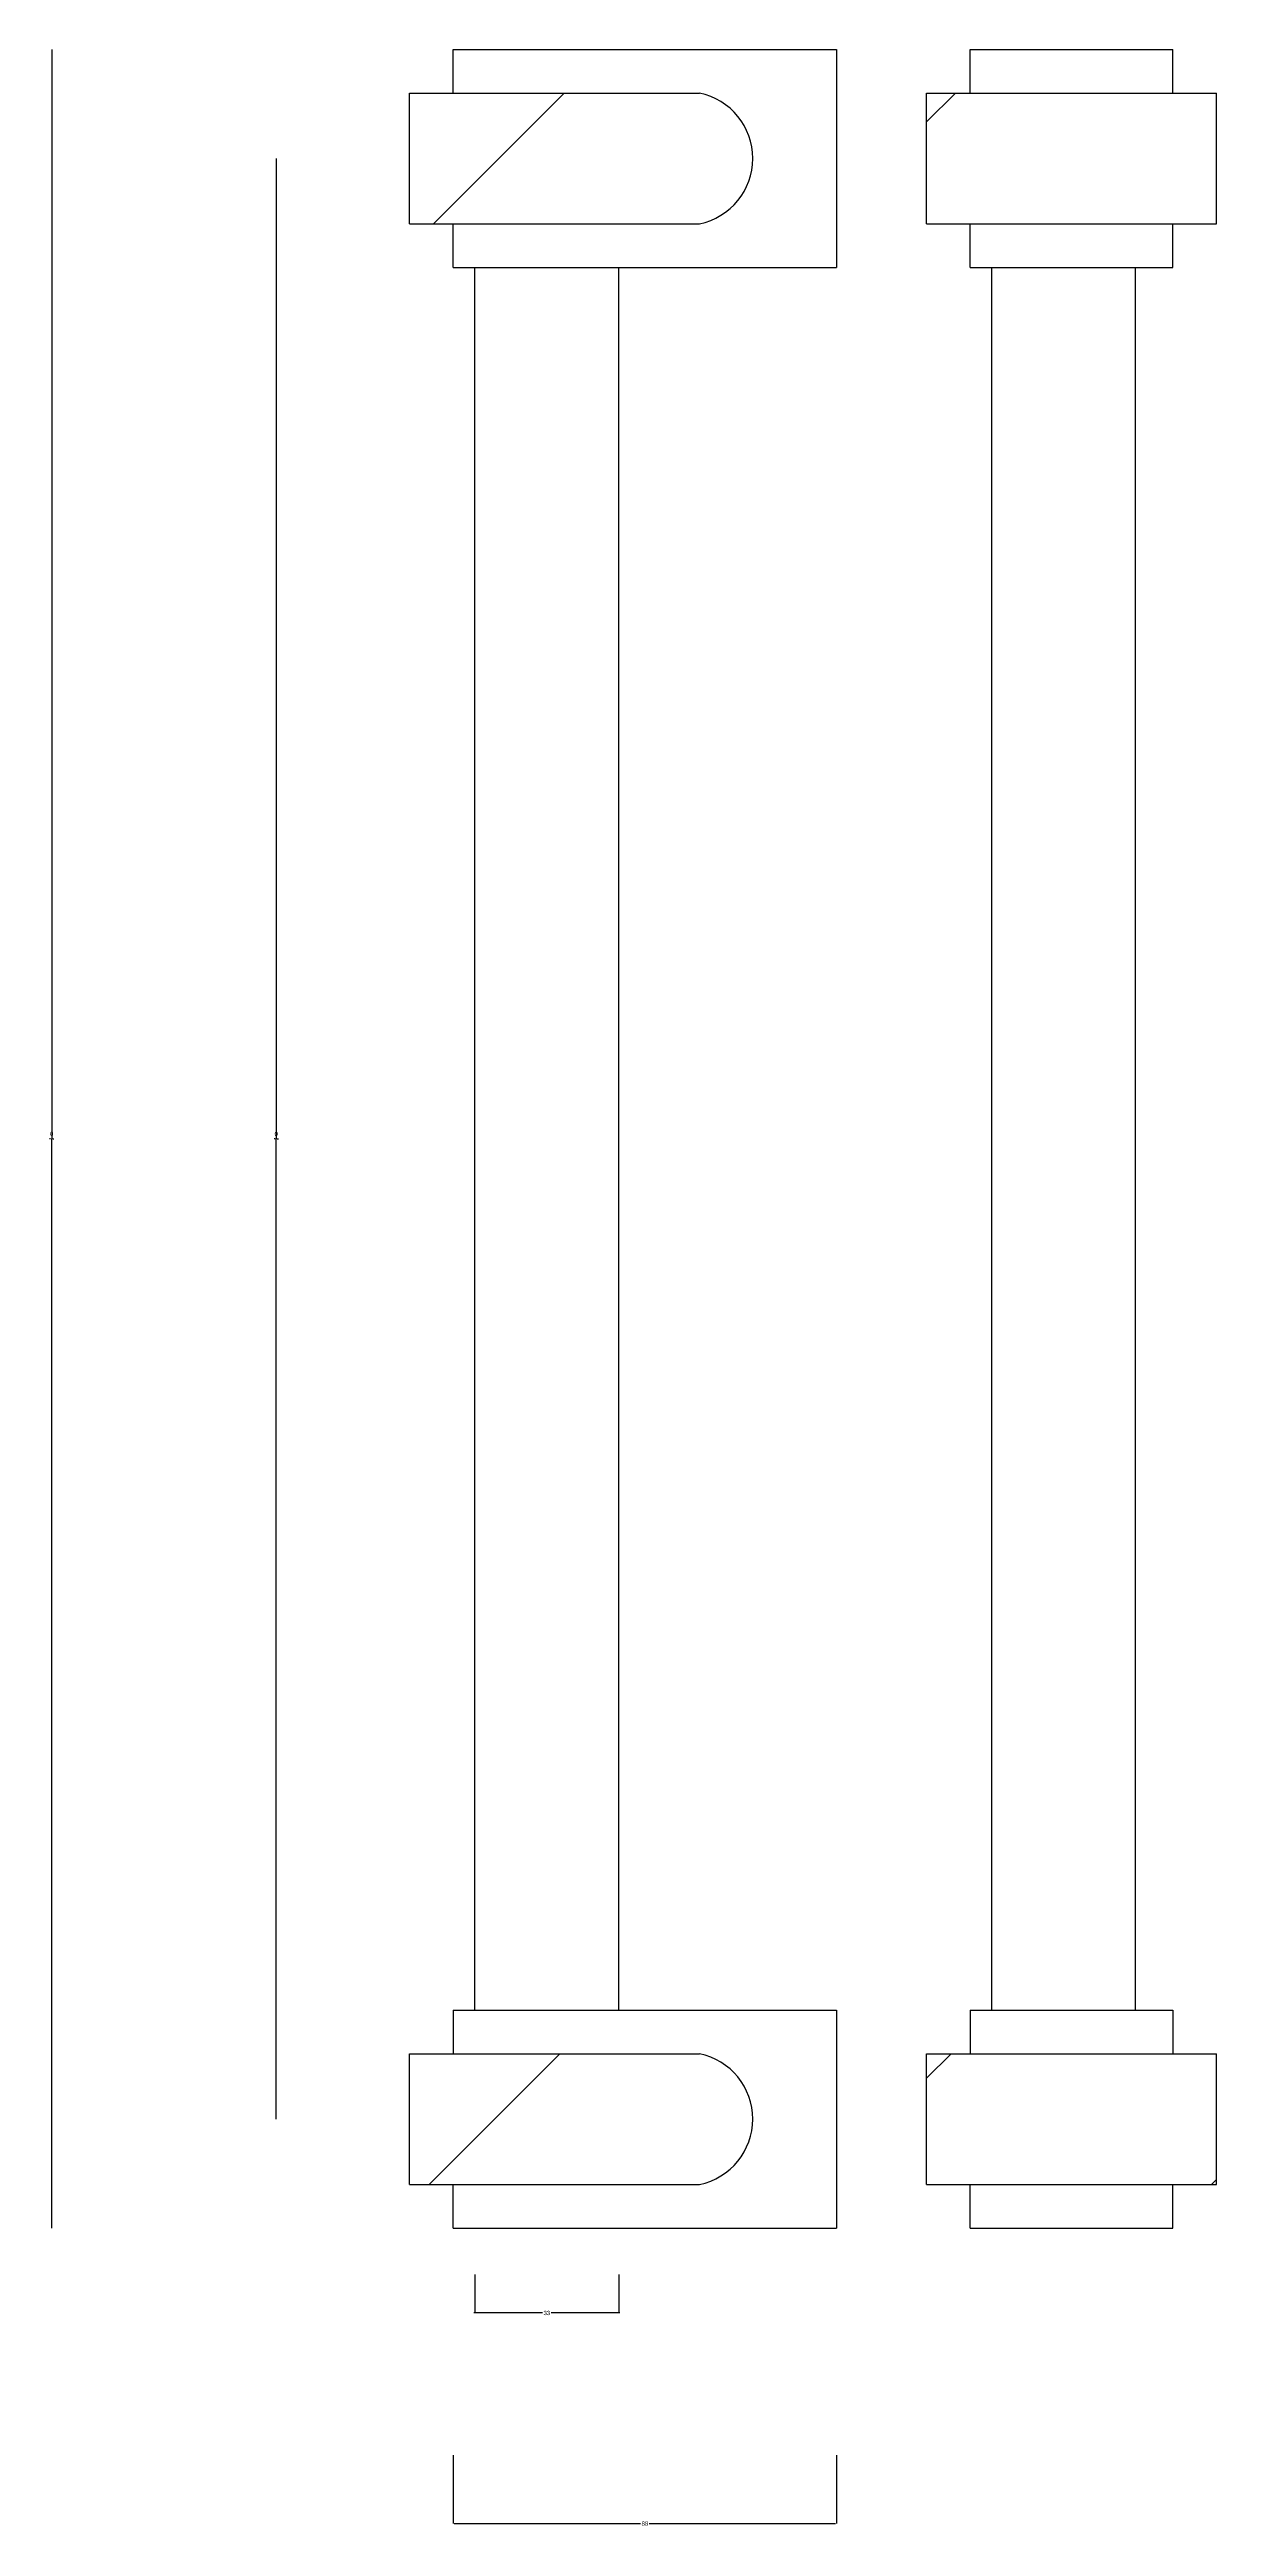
# Model space of a CAD drawing. Header units: metres. Extents: x 1434 to 1702, y 1084 to 1652.
import ezdxf

# ---------------------------------------------------------------- set-up
doc = ezdxf.new("R2010")
doc.units = ezdxf.units.M
for name, color, linetype in [('3', 3, 'Continuous'), ('7', 7, 'Continuous'), ('DIM', 3, 'Continuous')]:
    doc.layers.add(name, color=color, linetype=linetype)
doc.dimstyles.get("Standard").update_dxf_attribs({"dimtxt": 2.5, "dimasz": 2.5, "dimexe": 1.25, "dimexo": 0.625, "dimtad": 1, "dimcen": 2.5, "dimazin": 3, "dimtfac": 1, "dimtmove": 0, "dimatfit": 3})

# ---------------------------------------------------------------- blocks, each defined once
blk = doc.blocks.new('*D1')
for p, q in [((1486.5, 1627.36), (1486.5, 1402.36)), ((1486.25, 1402.36), (1486, 1402.36)), ((1486.5, 1177.36), (1486.5, 1402.36)), ((1486.5, 1402.36), (1486.5, 1402.36)), ((1486.75, 1402.36), (1487, 1402.36))]:
    blk.add_line(p, q)
at = {"layer": 'Defpoints'}
for p in [(1486.5, 1627.36), (1486.5, 1402.36), (1486.5, 1177.36)]:
    blk.add_point(p, dxfattribs=at)
at = {"layer": 'DIM', "insert": (1486.5, 1403.485), "char_height": 1, "attachment_point": 5}
blk.add_mtext('0', dxfattribs=at)
blk = doc.blocks.new('*D2')
for p, q in [((1434.97, 1652.36), (1434.97, 1402.36)), ((1434.72, 1402.36), (1434.47, 1402.36)), ((1434.97, 1152.36), (1434.97, 1402.36)), ((1434.97, 1402.36), (1434.97, 1402.36)), ((1435.22, 1402.36), (1435.47, 1402.36))]:
    blk.add_line(p, q)
at = {"layer": 'Defpoints'}
for p in [(1434.97, 1652.36), (1434.97, 1402.36), (1434.97, 1152.36)]:
    blk.add_point(p, dxfattribs=at)
at = {"layer": 'DIM', "insert": (1434.97, 1403.485), "char_height": 1, "attachment_point": 5}
blk.add_mtext('0', dxfattribs=at)
blk = doc.blocks.new('*D3')
for p, q in [((1527.11, 1100.24), (1527.11, 1084.52)), ((1615.11, 1100.24), (1615.11, 1084.52)), ((1527.36, 1084.52), (1570.11, 1084.52)), ((1572.11, 1084.52), (1614.86, 1084.52))]:
    blk.add_line(p, q)
at = {"layer": 'Defpoints'}
for p in [(1527.11, 1100.24), (1615.11, 1100.24), (1527.11, 1084.52)]:
    blk.add_point(p, dxfattribs=at)
at = {"layer": 'DIM', "insert": (1571.11, 1084.52), "char_height": 1, "attachment_point": 5}
blk.add_mtext('88', dxfattribs=at)
blk = doc.blocks.new('*D4')
for p, q in [((1532.11, 1141.73), (1532.11, 1132.86)), ((1565.11, 1141.73), (1565.11, 1132.86)), ((1547.61, 1132.86), (1531.86, 1132.86)), ((1565.36, 1132.86), (1549.61, 1132.86))]:
    blk.add_line(p, q)
at = {"layer": 'Defpoints'}
for p in [(1532.11, 1141.73), (1565.11, 1141.73), (1565.11, 1132.86)]:
    blk.add_point(p, dxfattribs=at)
at = {"layer": 'DIM', "insert": (1548.61, 1132.86), "char_height": 1, "attachment_point": 5}
blk.add_mtext('33', dxfattribs=at)

msp = doc.modelspace()

# ---------------------------------------------------------------- hatches: boundary and pattern name
at = {"layer": '3'}
h = msp.add_hatch(dxfattribs=at)
h.set_pattern_fill('ANSI31', scale=20)
h.paths.add_polyline_path([(1517.11, 1642.36), (1517.11, 1612.36), (1583.66, 1612.36, 0.81), (1583.66, 1642.36)])
h.paths.add_polyline_path([(1702.29, 1612.36), (1702.29, 1642.36), (1635.74, 1642.36), (1635.74, 1612.36)])
h.paths.add_polyline_path([(1702.29, 1162.36), (1702.29, 1192.36), (1635.74, 1192.36), (1635.74, 1162.36)])
h.paths.add_polyline_path([(1583.66, 1162.36, 0.81), (1583.66, 1192.36), (1517.11, 1192.36), (1517.11, 1162.36)])

# ---------------------------------------------------------------- linework, layer by layer
for p, q in [((1517.11, 1642.36), (1583.66, 1642.36)), ((1517.11, 1612.36), (1517.11, 1642.36)), ((1635.74, 1642.36), (1702.29, 1642.36)), ((1517.11, 1612.36), (1583.66, 1612.36)), ((1635.74, 1612.36), (1702.29, 1612.36)), ((1517.11, 1192.36), (1583.66, 1192.36)), ((1517.11, 1162.36), (1517.11, 1192.36)), ((1635.74, 1192.36), (1702.29, 1192.36)), ((1517.11, 1162.36), (1583.66, 1162.36)), ((1635.74, 1162.36), (1702.29, 1162.36))]:
    msp.add_line(p, q, dxfattribs=at)
for centre in [(1580.54, 1627.36), (1580.54, 1177.36)]:
    msp.add_arc(centre, 15.32, 281.75, 78.25, dxfattribs=at)
at = {"layer": '7'}
for p, q in [((1527.11, 1652.36), (1615.11, 1652.36)), ((1527.11, 1642.36), (1527.11, 1652.36)), ((1615.11, 1652.36), (1615.11, 1602.36)), ((1645.74, 1652.36), (1692.29, 1652.36)), ((1645.74, 1642.36), (1645.74, 1652.36)), ((1692.29, 1642.36), (1692.29, 1652.36)), ((1635.74, 1612.36), (1635.74, 1642.36)), ((1702.29, 1612.36), (1702.29, 1642.36)), ((1527.11, 1602.36), (1527.11, 1612.36)), ((1645.74, 1602.36), (1645.74, 1612.36)), ((1692.29, 1602.36), (1692.29, 1612.36)), ((1527.11, 1602.36), (1615.11, 1602.36)), ((1532.11, 1202.36), (1532.11, 1602.36)), ((1565.11, 1202.36), (1565.11, 1602.36)), ((1645.74, 1602.36), (1692.29, 1602.36)), ((1650.74, 1202.36), (1650.74, 1602.36)), ((1683.74, 1202.36), (1683.74, 1602.36)), ((1527.11, 1202.36), (1615.11, 1202.36)), ((1527.11, 1202.36), (1527.11, 1192.36)), ((1615.11, 1202.36), (1615.11, 1152.36)), ((1645.74, 1202.36), (1692.29, 1202.36)), ((1645.74, 1202.36), (1645.74, 1192.36)), ((1692.29, 1202.36), (1692.29, 1192.36)), ((1635.74, 1162.36), (1635.74, 1192.36)), ((1702.29, 1162.36), (1702.29, 1192.36)), ((1527.11, 1152.36), (1527.11, 1162.36)), ((1645.74, 1152.36), (1645.74, 1162.36)), ((1692.29, 1152.36), (1692.29, 1162.36)), ((1527.11, 1152.36), (1615.11, 1152.36)), ((1645.74, 1152.36), (1692.29, 1152.36))]:
    msp.add_line(p, q, dxfattribs=at)

# ---------------------------------------------------------------- dimensions: what is measured, and where the dimension line sits
at = {"layer": 'DIM'}
for base, p1, p2, picture, middle in [((1434.97, 1402.36), (1434.97, 1652.36), (1434.97, 1152.36), '*D2', (1434.97, 1403.485)), ((1486.5, 1402.36), (1486.5, 1627.36), (1486.5, 1177.36), '*D1', (1486.5, 1403.485)), ((1565.11, 1132.86), (1565.11, 1141.73), (1532.11, 1141.73), '*D4', (1548.61, 1132.86)), ((1527.11, 1084.52), (1527.11, 1100.24), (1615.11, 1100.24), '*D3', (1571.11, 1084.52))]:
    dim = msp.add_linear_dim(base=base, p1=p1, p2=p2, dimstyle='Standard', dxfattribs=at)
    dim.commit()
    dim.dimension.update_dxf_attribs({"geometry": picture, "text_midpoint": middle})

doc.saveas('drawing.dxf')
